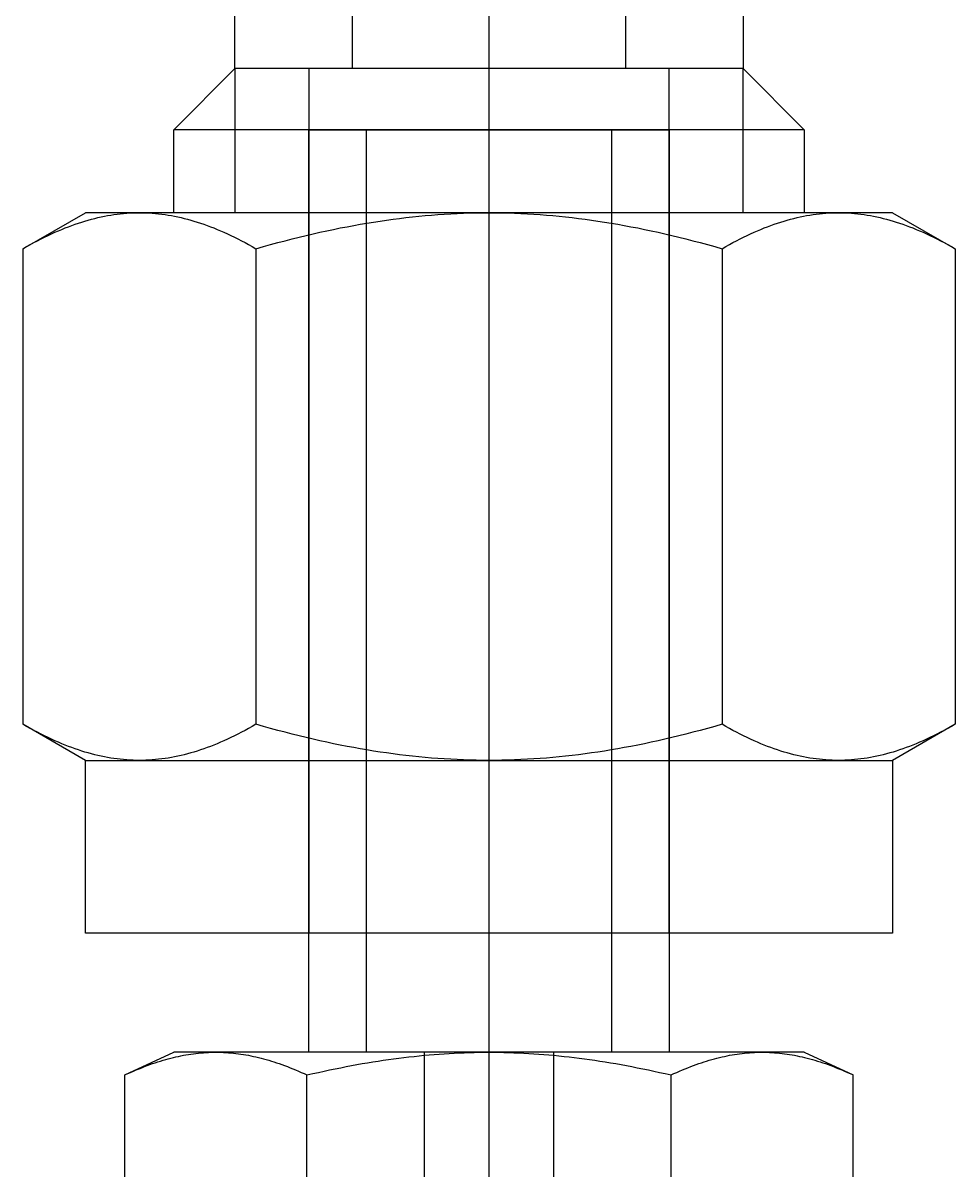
# Model space of a CAD drawing. Header units: inches. Extents: x 5.3 to 31.2, y 3.7 to 34.9.
# Drawn here: x 16.179 to 16.825, y 24.92 to 25.716 of the extents above; entities that cross this region are included whole.
import ezdxf

# ---------------------------------------------------------------- set-up
doc = ezdxf.new("R2010")
doc.units = ezdxf.units.IN
doc.header["$MEASUREMENT"] = 0
doc.linetypes.add('CENTER2', pattern=[28.575, 19.05, -3.175, 3.175, -3.175])
doc.linetypes.add('HIDDEN2', pattern=[4.7625, 3.175, -1.5875])
for name, color, linetype in [('TRDETAIL2', 7, 'Continuous'), ('TRDETAIL3', 7, 'Continuous'), ('TRMODEL1', 7, 'Continuous'), ('TRMODEL3', 7, 'Continuous')]:
    doc.layers.add(name, color=color, linetype=linetype)

# ---------------------------------------------------------------- blocks, each defined once
blk = doc.blocks.new('SS-400-3')
at = {"layer": 'TRDETAIL2', "color": 6, "linetype": 'HIDDEN2'}
for p, q in [((-0.095, -0.46), (-0.095, -0.095)), ((0.095, -0.095), (0.095, -0.46)), ((-0.125, -1.06), (-0.125, -0.46)), ((-0.125, -0.46), (0.125, -0.46)), ((0.125, -0.46), (0.125, -1.06))]:
    blk.add_line(p, q, dxfattribs=at)
at = {"layer": 'TRDETAIL3', "color": 4, "linetype": 'CENTER2'}
blk.add_line((0, -1.06), (0, 0), dxfattribs=at)
at = {"layer": 'TRMODEL1', "color": 7, "linetype": 'Continuous'}
for p, q in [((-0.17625, -0.36), (-0.17625, -0.46)), ((0.17625, -0.46), (0.17625, -0.36)), ((-0.17625, -0.46), (-0.21875, -0.5025)), ((-0.17625, -0.46), (0.17625, -0.46)), ((0.21875, -0.5025), (0.17625, -0.46)), ((-0.21875, -0.5025), (0.21875, -0.5025)), ((-0.21875, -0.5025), (-0.21875, -0.56)), ((0.21875, -0.56), (0.21875, -0.5025)), ((-0.28, -0.56), (-0.32332, -0.58501)), ((-0.28, -0.56), (-0.24249, -0.56)), ((-0.27579, -0.56451), (-0.27803, -0.56513)), ((-0.27354, -0.56393), (-0.27579, -0.56451)), ((-0.27131, -0.56339), (-0.27354, -0.56393)), ((-0.26908, -0.56289), (-0.27131, -0.56339)), ((-0.26685, -0.56243), (-0.26908, -0.56289)), ((-0.26463, -0.56201), (-0.26685, -0.56243)), ((-0.26242, -0.56163), (-0.26463, -0.56201)), ((-0.2602, -0.56129), (-0.26242, -0.56163)), ((-0.25799, -0.56099), (-0.2602, -0.56129)), ((-0.25578, -0.56073), (-0.25799, -0.56099)), ((-0.25357, -0.56051), (-0.25578, -0.56073)), ((-0.25136, -0.56032), (-0.25357, -0.56051)), ((-0.24914, -0.56018), (-0.25136, -0.56032)), ((-0.24693, -0.56008), (-0.24914, -0.56018)), ((-0.24471, -0.56002), (-0.24693, -0.56008)), ((-0.24249, -0.56), (-0.24471, -0.56002)), ((-0.24026, -0.56002), (-0.24249, -0.56)), ((-0.24249, -0.56), (0, -0.56)), ((-0.23805, -0.56008), (-0.24026, -0.56002)), ((-0.23583, -0.56018), (-0.23805, -0.56008)), ((-0.23362, -0.56032), (-0.23583, -0.56018)), ((-0.23141, -0.56051), (-0.23362, -0.56032)), ((-0.22919, -0.56073), (-0.23141, -0.56051)), ((-0.22698, -0.56099), (-0.22919, -0.56073)), ((-0.22477, -0.56129), (-0.22698, -0.56099)), ((-0.22256, -0.56163), (-0.22477, -0.56129)), ((-0.22034, -0.56201), (-0.22256, -0.56163)), ((-0.21812, -0.56243), (-0.22034, -0.56201)), ((-0.2159, -0.56289), (-0.21812, -0.56243)), ((-0.21367, -0.56339), (-0.2159, -0.56289)), ((-0.21143, -0.56393), (-0.21367, -0.56339)), ((-0.20919, -0.56451), (-0.21143, -0.56393)), ((-0.20694, -0.56513), (-0.20919, -0.56451)), ((-0.0666, -0.56451), (-0.07109, -0.56513)), ((-0.06211, -0.56393), (-0.0666, -0.56451)), ((-0.05764, -0.56339), (-0.06211, -0.56393)), ((-0.05318, -0.56289), (-0.05764, -0.56339)), ((-0.04874, -0.56243), (-0.05318, -0.56289)), ((-0.0443, -0.56201), (-0.04874, -0.56243)), ((-0.03986, -0.56163), (-0.0443, -0.56201)), ((-0.03543, -0.56129), (-0.03986, -0.56163)), ((-0.03101, -0.56099), (-0.03543, -0.56129)), ((-0.02659, -0.56073), (-0.03101, -0.56099)), ((-0.02216, -0.56051), (-0.02659, -0.56073)), ((-0.01774, -0.56032), (-0.02216, -0.56051)), ((-0.01331, -0.56018), (-0.01774, -0.56032)), ((-0.00888, -0.56008), (-0.01331, -0.56018)), ((-0.00445, -0.56002), (-0.00888, -0.56008)), ((0, -0.56), (-0.00445, -0.56002)), ((0, -0.56), (0.24249, -0.56)), ((0.00445, -0.56002), (0, -0.56)), ((0.00888, -0.56008), (0.00445, -0.56002)), ((0.01331, -0.56018), (0.00888, -0.56008)), ((0.01774, -0.56032), (0.01331, -0.56018)), ((0.02216, -0.56051), (0.01774, -0.56032)), ((0.02659, -0.56073), (0.02216, -0.56051)), ((0.03101, -0.56099), (0.02659, -0.56073)), ((0.03543, -0.56129), (0.03101, -0.56099)), ((0.03986, -0.56163), (0.03543, -0.56129)), ((0.0443, -0.56201), (0.03986, -0.56163)), ((0.04874, -0.56243), (0.0443, -0.56201)), ((0.05318, -0.56289), (0.04874, -0.56243)), ((0.05764, -0.56339), (0.05318, -0.56289)), ((0.06211, -0.56393), (0.05764, -0.56339)), ((0.0666, -0.56451), (0.06211, -0.56393)), ((0.07109, -0.56513), (0.0666, -0.56451)), ((0.20919, -0.56451), (0.20694, -0.56513)), ((0.21143, -0.56393), (0.20919, -0.56451)), ((0.21367, -0.56339), (0.21143, -0.56393)), ((0.2159, -0.56289), (0.21367, -0.56339)), ((0.21812, -0.56243), (0.2159, -0.56289)), ((0.22034, -0.56201), (0.21812, -0.56243)), ((0.22256, -0.56163), (0.22034, -0.56201)), ((0.22477, -0.56129), (0.22256, -0.56163)), ((0.22698, -0.56099), (0.22477, -0.56129)), ((0.22919, -0.56073), (0.22698, -0.56099)), ((0.23141, -0.56051), (0.22919, -0.56073)), ((0.23362, -0.56032), (0.23141, -0.56051)), ((0.23583, -0.56018), (0.23362, -0.56032)), ((0.23805, -0.56008), (0.23583, -0.56018)), ((0.24026, -0.56002), (0.23805, -0.56008)), ((0.24249, -0.56), (0.24026, -0.56002)), ((0.24471, -0.56002), (0.24249, -0.56)), ((0.24249, -0.56), (0.28, -0.56)), ((0.24693, -0.56008), (0.24471, -0.56002)), ((0.24914, -0.56018), (0.24693, -0.56008)), ((0.25136, -0.56032), (0.24914, -0.56018)), ((0.25357, -0.56051), (0.25136, -0.56032)), ((0.25578, -0.56073), (0.25357, -0.56051)), ((0.25799, -0.56099), (0.25578, -0.56073)), ((0.2602, -0.56129), (0.25799, -0.56099)), ((0.26242, -0.56163), (0.2602, -0.56129)), ((0.26463, -0.56201), (0.26242, -0.56163)), ((0.26685, -0.56243), (0.26463, -0.56201)), ((0.26908, -0.56289), (0.26685, -0.56243)), ((0.27131, -0.56339), (0.26908, -0.56289)), ((0.27354, -0.56393), (0.27131, -0.56339)), ((0.27579, -0.56451), (0.27354, -0.56393)), ((0.27803, -0.56513), (0.27579, -0.56451)), ((0.32332, -0.58501), (0.28, -0.56)), ((-0.29875, -0.57256), (-0.30112, -0.5736)), ((-0.29639, -0.57157), (-0.29875, -0.57256)), ((-0.29406, -0.57062), (-0.29639, -0.57157)), ((-0.29173, -0.56971), (-0.29406, -0.57062)), ((-0.28942, -0.56884), (-0.29173, -0.56971)), ((-0.28712, -0.56802), (-0.28942, -0.56884)), ((-0.28483, -0.56723), (-0.28712, -0.56802)), ((-0.28256, -0.56649), (-0.28483, -0.56723)), ((-0.28029, -0.56579), (-0.28256, -0.56649)), ((-0.27803, -0.56513), (-0.28029, -0.56579)), ((-0.20468, -0.56579), (-0.20694, -0.56513)), ((-0.20242, -0.56649), (-0.20468, -0.56579)), ((-0.20014, -0.56723), (-0.20242, -0.56649)), ((-0.19785, -0.56802), (-0.20014, -0.56723)), ((-0.19555, -0.56884), (-0.19785, -0.56802)), ((-0.19324, -0.56971), (-0.19555, -0.56884)), ((-0.19092, -0.57062), (-0.19324, -0.56971)), ((-0.18858, -0.57157), (-0.19092, -0.57062)), ((-0.18623, -0.57256), (-0.18858, -0.57157)), ((-0.18386, -0.5736), (-0.18623, -0.57256)), ((-0.11252, -0.57256), (-0.11726, -0.5736)), ((-0.10781, -0.57157), (-0.11252, -0.57256)), ((-0.10314, -0.57062), (-0.10781, -0.57157)), ((-0.09849, -0.56971), (-0.10314, -0.57062)), ((-0.09387, -0.56884), (-0.09849, -0.56971)), ((-0.08927, -0.56802), (-0.09387, -0.56884)), ((-0.08469, -0.56723), (-0.08927, -0.56802)), ((-0.08014, -0.56649), (-0.08469, -0.56723)), ((-0.07561, -0.56579), (-0.08014, -0.56649)), ((-0.07109, -0.56513), (-0.07561, -0.56579)), ((0.07561, -0.56579), (0.07109, -0.56513)), ((0.08014, -0.56649), (0.07561, -0.56579)), ((0.08469, -0.56723), (0.08014, -0.56649)), ((0.08927, -0.56802), (0.08469, -0.56723)), ((0.09387, -0.56884), (0.08927, -0.56802)), ((0.09849, -0.56971), (0.09387, -0.56884)), ((0.10314, -0.57062), (0.09849, -0.56971)), ((0.10781, -0.57157), (0.10314, -0.57062)), ((0.11252, -0.57256), (0.10781, -0.57157)), ((0.11726, -0.5736), (0.11252, -0.57256)), ((0.18623, -0.57256), (0.18386, -0.5736)), ((0.18858, -0.57157), (0.18623, -0.57256)), ((0.19092, -0.57062), (0.18858, -0.57157)), ((0.19324, -0.56971), (0.19092, -0.57062)), ((0.19555, -0.56884), (0.19324, -0.56971)), ((0.19785, -0.56802), (0.19555, -0.56884)), ((0.20014, -0.56723), (0.19785, -0.56802)), ((0.20242, -0.56649), (0.20014, -0.56723)), ((0.20468, -0.56579), (0.20242, -0.56649)), ((0.20694, -0.56513), (0.20468, -0.56579)), ((0.28029, -0.56579), (0.27803, -0.56513)), ((0.28256, -0.56649), (0.28029, -0.56579)), ((0.28483, -0.56723), (0.28256, -0.56649)), ((0.28712, -0.56802), (0.28483, -0.56723)), ((0.28942, -0.56884), (0.28712, -0.56802)), ((0.29173, -0.56971), (0.28942, -0.56884)), ((0.29406, -0.57062), (0.29173, -0.56971)), ((0.29639, -0.57157), (0.29406, -0.57062)), ((0.29875, -0.57256), (0.29639, -0.57157)), ((0.30112, -0.5736), (0.29875, -0.57256)), ((-0.31572, -0.58078), (-0.31823, -0.58214)), ((-0.31324, -0.57947), (-0.31572, -0.58078)), ((-0.31077, -0.5782), (-0.31324, -0.57947)), ((-0.30833, -0.57699), (-0.31077, -0.5782)), ((-0.30591, -0.57581), (-0.30833, -0.57699)), ((-0.3035, -0.57469), (-0.30591, -0.57581)), ((-0.30112, -0.5736), (-0.3035, -0.57469)), ((-0.18147, -0.57469), (-0.18386, -0.5736)), ((-0.17907, -0.57581), (-0.18147, -0.57469)), ((-0.17664, -0.57699), (-0.17907, -0.57581)), ((-0.1742, -0.5782), (-0.17664, -0.57699)), ((-0.17174, -0.57947), (-0.1742, -0.5782)), ((-0.16925, -0.58078), (-0.17174, -0.57947)), ((-0.16675, -0.58214), (-0.16925, -0.58078)), ((-0.14647, -0.58078), (-0.15148, -0.58214)), ((-0.1415, -0.57947), (-0.14647, -0.58078)), ((-0.13657, -0.5782), (-0.1415, -0.57947)), ((-0.13169, -0.57699), (-0.13657, -0.5782)), ((-0.12684, -0.57581), (-0.13169, -0.57699)), ((-0.12203, -0.57469), (-0.12684, -0.57581)), ((-0.11726, -0.5736), (-0.12203, -0.57469)), ((0.12203, -0.57469), (0.11726, -0.5736)), ((0.12684, -0.57581), (0.12203, -0.57469)), ((0.13169, -0.57699), (0.12684, -0.57581)), ((0.13657, -0.5782), (0.13169, -0.57699)), ((0.1415, -0.57947), (0.13657, -0.5782)), ((0.14647, -0.58078), (0.1415, -0.57947)), ((0.15148, -0.58214), (0.14647, -0.58078)), ((0.16925, -0.58078), (0.16675, -0.58214)), ((0.17174, -0.57947), (0.16925, -0.58078)), ((0.1742, -0.5782), (0.17174, -0.57947)), ((0.17664, -0.57699), (0.1742, -0.5782)), ((0.17907, -0.57581), (0.17664, -0.57699)), ((0.18147, -0.57469), (0.17907, -0.57581)), ((0.18386, -0.5736), (0.18147, -0.57469)), ((0.3035, -0.57469), (0.30112, -0.5736)), ((0.30591, -0.57581), (0.3035, -0.57469)), ((0.30833, -0.57699), (0.30591, -0.57581)), ((0.31077, -0.5782), (0.30833, -0.57699)), ((0.31324, -0.57947), (0.31077, -0.5782)), ((0.31572, -0.58078), (0.31324, -0.57947)), ((0.31823, -0.58214), (0.31572, -0.58078)), ((-0.32076, -0.58355), (-0.32332, -0.58501)), ((-0.32332, -0.58501), (-0.32332, -0.91499)), ((-0.31823, -0.58214), (-0.32076, -0.58355)), ((-0.16421, -0.58355), (-0.16675, -0.58214)), ((-0.16166, -0.58501), (-0.16421, -0.58355)), ((-0.15655, -0.58355), (-0.16166, -0.58501)), ((-0.16166, -0.58501), (-0.16166, -0.91499)), ((-0.15148, -0.58214), (-0.15655, -0.58355)), ((0.15655, -0.58355), (0.15148, -0.58214)), ((0.16166, -0.58501), (0.15655, -0.58355)), ((0.16421, -0.58355), (0.16166, -0.58501)), ((0.16166, -0.58501), (0.16166, -0.91499)), ((0.16675, -0.58214), (0.16421, -0.58355)), ((0.32076, -0.58355), (0.31823, -0.58214)), ((0.32332, -0.58501), (0.32076, -0.58355)), ((0.32332, -0.58501), (0.32332, -0.91499)), ((-0.32332, -0.91499), (-0.32076, -0.91645)), ((-0.32332, -0.91499), (-0.28, -0.94)), ((-0.16421, -0.91645), (-0.16166, -0.91499)), ((-0.16166, -0.91499), (-0.15655, -0.91645)), ((0.15655, -0.91645), (0.16166, -0.91499)), ((0.16166, -0.91499), (0.16421, -0.91645)), ((0.28, -0.94), (0.32332, -0.91499)), ((0.32076, -0.91645), (0.32332, -0.91499)), ((-0.32076, -0.91645), (-0.31823, -0.91786)), ((-0.31823, -0.91786), (-0.31572, -0.91922)), ((-0.31572, -0.91922), (-0.31324, -0.92053)), ((-0.31324, -0.92053), (-0.31077, -0.9218)), ((-0.31077, -0.9218), (-0.30833, -0.92301)), ((-0.30833, -0.92301), (-0.30591, -0.92419)), ((-0.17907, -0.92419), (-0.17664, -0.92301)), ((-0.17664, -0.92301), (-0.1742, -0.9218)), ((-0.1742, -0.9218), (-0.17174, -0.92053)), ((-0.17174, -0.92053), (-0.16925, -0.91922)), ((-0.16925, -0.91922), (-0.16675, -0.91786)), ((-0.16675, -0.91786), (-0.16421, -0.91645)), ((-0.15655, -0.91645), (-0.15148, -0.91786)), ((-0.15148, -0.91786), (-0.14647, -0.91922)), ((-0.14647, -0.91922), (-0.1415, -0.92053)), ((-0.1415, -0.92053), (-0.13657, -0.9218)), ((-0.13657, -0.9218), (-0.13169, -0.92301)), ((-0.13169, -0.92301), (-0.12684, -0.92419)), ((0.12684, -0.92419), (0.13169, -0.92301)), ((0.13169, -0.92301), (0.13657, -0.9218)), ((0.13657, -0.9218), (0.1415, -0.92053)), ((0.1415, -0.92053), (0.14647, -0.91922)), ((0.14647, -0.91922), (0.15148, -0.91786)), ((0.15148, -0.91786), (0.15655, -0.91645)), ((0.16421, -0.91645), (0.16675, -0.91786)), ((0.16675, -0.91786), (0.16925, -0.91922)), ((0.16925, -0.91922), (0.17174, -0.92053)), ((0.17174, -0.92053), (0.1742, -0.9218)), ((0.1742, -0.9218), (0.17664, -0.92301)), ((0.17664, -0.92301), (0.17907, -0.92419)), ((0.30591, -0.92419), (0.30833, -0.92301)), ((0.30833, -0.92301), (0.31077, -0.9218)), ((0.31077, -0.9218), (0.31324, -0.92053)), ((0.31324, -0.92053), (0.31572, -0.91922)), ((0.31572, -0.91922), (0.31823, -0.91786)), ((0.31823, -0.91786), (0.32076, -0.91645)), ((-0.30591, -0.92419), (-0.3035, -0.92531)), ((-0.3035, -0.92531), (-0.30112, -0.9264)), ((-0.30112, -0.9264), (-0.29875, -0.92744)), ((-0.29875, -0.92744), (-0.29639, -0.92843)), ((-0.29639, -0.92843), (-0.29406, -0.92938)), ((-0.29406, -0.92938), (-0.29173, -0.93029)), ((-0.29173, -0.93029), (-0.28942, -0.93116)), ((-0.28942, -0.93116), (-0.28712, -0.93198)), ((-0.19785, -0.93198), (-0.19555, -0.93116)), ((-0.19555, -0.93116), (-0.19324, -0.93029)), ((-0.19324, -0.93029), (-0.19092, -0.92938)), ((-0.19092, -0.92938), (-0.18858, -0.92843)), ((-0.18858, -0.92843), (-0.18623, -0.92744)), ((-0.18623, -0.92744), (-0.18386, -0.9264)), ((-0.18386, -0.9264), (-0.18147, -0.92531)), ((-0.18147, -0.92531), (-0.17907, -0.92419)), ((-0.12684, -0.92419), (-0.12203, -0.92531)), ((-0.12203, -0.92531), (-0.11726, -0.9264)), ((-0.11726, -0.9264), (-0.11252, -0.92744)), ((-0.11252, -0.92744), (-0.10781, -0.92843)), ((-0.10781, -0.92843), (-0.10314, -0.92938)), ((-0.10314, -0.92938), (-0.09849, -0.93029)), ((-0.09849, -0.93029), (-0.09387, -0.93116)), ((-0.09387, -0.93116), (-0.08927, -0.93198)), ((0.08927, -0.93198), (0.09387, -0.93116)), ((0.09387, -0.93116), (0.09849, -0.93029)), ((0.09849, -0.93029), (0.10314, -0.92938)), ((0.10314, -0.92938), (0.10781, -0.92843)), ((0.10781, -0.92843), (0.11252, -0.92744)), ((0.11252, -0.92744), (0.11726, -0.9264)), ((0.11726, -0.9264), (0.12203, -0.92531)), ((0.12203, -0.92531), (0.12684, -0.92419)), ((0.17907, -0.92419), (0.18147, -0.92531)), ((0.18147, -0.92531), (0.18386, -0.9264)), ((0.18386, -0.9264), (0.18623, -0.92744)), ((0.18623, -0.92744), (0.18858, -0.92843)), ((0.18858, -0.92843), (0.19092, -0.92938)), ((0.19092, -0.92938), (0.19324, -0.93029)), ((0.19324, -0.93029), (0.19555, -0.93116)), ((0.19555, -0.93116), (0.19785, -0.93198)), ((0.28712, -0.93198), (0.28942, -0.93116)), ((0.28942, -0.93116), (0.29173, -0.93029)), ((0.29173, -0.93029), (0.29406, -0.92938)), ((0.29406, -0.92938), (0.29639, -0.92843)), ((0.29639, -0.92843), (0.29875, -0.92744)), ((0.29875, -0.92744), (0.30112, -0.9264)), ((0.30112, -0.9264), (0.3035, -0.92531)), ((0.3035, -0.92531), (0.30591, -0.92419)), ((-0.28712, -0.93198), (-0.28483, -0.93277)), ((-0.28483, -0.93277), (-0.28256, -0.93351)), ((-0.28256, -0.93351), (-0.28029, -0.93421)), ((-0.28029, -0.93421), (-0.27803, -0.93487)), ((-0.27803, -0.93487), (-0.27579, -0.93549)), ((-0.27579, -0.93549), (-0.27354, -0.93607)), ((-0.27354, -0.93607), (-0.27131, -0.93661)), ((-0.27131, -0.93661), (-0.26908, -0.93711)), ((-0.26908, -0.93711), (-0.26685, -0.93757)), ((-0.26685, -0.93757), (-0.26463, -0.93799)), ((-0.26463, -0.93799), (-0.26242, -0.93837)), ((-0.26242, -0.93837), (-0.2602, -0.93871)), ((-0.2602, -0.93871), (-0.25799, -0.93901)), ((-0.25799, -0.93901), (-0.25578, -0.93927)), ((-0.22919, -0.93927), (-0.22698, -0.93901)), ((-0.22698, -0.93901), (-0.22477, -0.93871)), ((-0.22477, -0.93871), (-0.22256, -0.93837)), ((-0.22256, -0.93837), (-0.22034, -0.93799)), ((-0.22034, -0.93799), (-0.21812, -0.93757)), ((-0.21812, -0.93757), (-0.2159, -0.93711)), ((-0.2159, -0.93711), (-0.21367, -0.93661)), ((-0.21367, -0.93661), (-0.21143, -0.93607)), ((-0.21143, -0.93607), (-0.20919, -0.93549)), ((-0.20919, -0.93549), (-0.20694, -0.93487)), ((-0.20694, -0.93487), (-0.20468, -0.93421)), ((-0.20468, -0.93421), (-0.20242, -0.93351)), ((-0.20242, -0.93351), (-0.20014, -0.93277)), ((-0.20014, -0.93277), (-0.19785, -0.93198)), ((-0.08927, -0.93198), (-0.08469, -0.93277)), ((-0.08469, -0.93277), (-0.08014, -0.93351)), ((-0.08014, -0.93351), (-0.07561, -0.93421)), ((-0.07561, -0.93421), (-0.07109, -0.93487)), ((-0.07109, -0.93487), (-0.0666, -0.93549)), ((-0.0666, -0.93549), (-0.06211, -0.93607)), ((-0.06211, -0.93607), (-0.05764, -0.93661)), ((-0.05764, -0.93661), (-0.05318, -0.93711)), ((-0.05318, -0.93711), (-0.04874, -0.93757)), ((-0.04874, -0.93757), (-0.0443, -0.93799)), ((-0.0443, -0.93799), (-0.03986, -0.93837)), ((-0.03986, -0.93837), (-0.03543, -0.93871)), ((-0.03543, -0.93871), (-0.03101, -0.93901)), ((-0.03101, -0.93901), (-0.02659, -0.93927)), ((0.02659, -0.93927), (0.03101, -0.93901)), ((0.03101, -0.93901), (0.03543, -0.93871)), ((0.03543, -0.93871), (0.03986, -0.93837)), ((0.03986, -0.93837), (0.0443, -0.93799)), ((0.0443, -0.93799), (0.04874, -0.93757)), ((0.04874, -0.93757), (0.05318, -0.93711)), ((0.05318, -0.93711), (0.05764, -0.93661)), ((0.05764, -0.93661), (0.06211, -0.93607)), ((0.06211, -0.93607), (0.0666, -0.93549)), ((0.0666, -0.93549), (0.07109, -0.93487)), ((0.07109, -0.93487), (0.07561, -0.93421)), ((0.07561, -0.93421), (0.08014, -0.93351)), ((0.08014, -0.93351), (0.08469, -0.93277)), ((0.08469, -0.93277), (0.08927, -0.93198)), ((0.19785, -0.93198), (0.20014, -0.93277)), ((0.20014, -0.93277), (0.20242, -0.93351)), ((0.20242, -0.93351), (0.20468, -0.93421)), ((0.20468, -0.93421), (0.20694, -0.93487)), ((0.20694, -0.93487), (0.20919, -0.93549)), ((0.20919, -0.93549), (0.21143, -0.93607)), ((0.21143, -0.93607), (0.21367, -0.93661)), ((0.21367, -0.93661), (0.2159, -0.93711)), ((0.2159, -0.93711), (0.21812, -0.93757)), ((0.21812, -0.93757), (0.22034, -0.93799)), ((0.22034, -0.93799), (0.22256, -0.93837)), ((0.22256, -0.93837), (0.22477, -0.93871)), ((0.22477, -0.93871), (0.22698, -0.93901)), ((0.22698, -0.93901), (0.22919, -0.93927)), ((0.25578, -0.93927), (0.25799, -0.93901)), ((0.25799, -0.93901), (0.2602, -0.93871)), ((0.2602, -0.93871), (0.26242, -0.93837)), ((0.26242, -0.93837), (0.26463, -0.93799)), ((0.26463, -0.93799), (0.26685, -0.93757)), ((0.26685, -0.93757), (0.26908, -0.93711)), ((0.26908, -0.93711), (0.27131, -0.93661)), ((0.27131, -0.93661), (0.27354, -0.93607)), ((0.27354, -0.93607), (0.27579, -0.93549)), ((0.27579, -0.93549), (0.27803, -0.93487)), ((0.27803, -0.93487), (0.28029, -0.93421)), ((0.28029, -0.93421), (0.28256, -0.93351)), ((0.28256, -0.93351), (0.28483, -0.93277)), ((0.28483, -0.93277), (0.28712, -0.93198)), ((-0.24249, -0.94), (-0.28, -0.94)), ((-0.28, -0.94), (-0.28, -1.06)), ((-0.25578, -0.93927), (-0.25357, -0.93949)), ((-0.25357, -0.93949), (-0.25136, -0.93968)), ((-0.25136, -0.93968), (-0.24914, -0.93982)), ((-0.24914, -0.93982), (-0.24693, -0.93992)), ((-0.24693, -0.93992), (-0.24471, -0.93998)), ((-0.24471, -0.93998), (-0.24249, -0.94)), ((-0.24249, -0.94), (-0.24026, -0.93998)), ((0, -0.94), (-0.24249, -0.94)), ((-0.24026, -0.93998), (-0.23805, -0.93992)), ((-0.23805, -0.93992), (-0.23583, -0.93982)), ((-0.23583, -0.93982), (-0.23362, -0.93968)), ((-0.23362, -0.93968), (-0.23141, -0.93949)), ((-0.23141, -0.93949), (-0.22919, -0.93927)), ((-0.02659, -0.93927), (-0.02216, -0.93949)), ((-0.02216, -0.93949), (-0.01774, -0.93968)), ((-0.01774, -0.93968), (-0.01331, -0.93982)), ((-0.01331, -0.93982), (-0.00888, -0.93992)), ((-0.00888, -0.93992), (-0.00445, -0.93998)), ((-0.00445, -0.93998), (0, -0.94)), ((0, -0.94), (0.00445, -0.93998)), ((0.24249, -0.94), (0, -0.94)), ((0.00445, -0.93998), (0.00888, -0.93992)), ((0.00888, -0.93992), (0.01331, -0.93982)), ((0.01331, -0.93982), (0.01774, -0.93968)), ((0.01774, -0.93968), (0.02216, -0.93949)), ((0.02216, -0.93949), (0.02659, -0.93927)), ((0.22919, -0.93927), (0.23141, -0.93949)), ((0.23141, -0.93949), (0.23362, -0.93968)), ((0.23362, -0.93968), (0.23583, -0.93982)), ((0.23583, -0.93982), (0.23805, -0.93992)), ((0.23805, -0.93992), (0.24026, -0.93998)), ((0.24026, -0.93998), (0.24249, -0.94)), ((0.24249, -0.94), (0.24471, -0.93998)), ((0.28, -0.94), (0.24249, -0.94)), ((0.24471, -0.93998), (0.24693, -0.93992)), ((0.24693, -0.93992), (0.24914, -0.93982)), ((0.24914, -0.93982), (0.25136, -0.93968)), ((0.25136, -0.93968), (0.25357, -0.93949)), ((0.25357, -0.93949), (0.25578, -0.93927)), ((0.28, -1.06), (0.28, -0.94)), ((-0.28, -1.06), (0.28, -1.06))]:
    blk.add_line(p, q, dxfattribs=at)
at = {"layer": 'TRMODEL3', "color": 1, "linetype": 'Continuous'}
for p, q in [((-0.17625, -0.56), (-0.17625, -0.46)), ((0.17625, -0.46), (0.17625, -0.56))]:
    blk.add_line(p, q, dxfattribs=at)
blk = doc.blocks.new('SS-200-R-4')
at = {"layer": 'TRDETAIL2', "color": 6, "linetype": 'HIDDEN2'}
for p, q in [((0, 0.085), (-0.64, 0.085)), ((-0.64, 0.085), (-0.64, -0.085)), ((-0.92, 0.045), (-0.64, 0.045)), ((-0.64, -0.045), (-0.92, -0.045)), ((-0.64, -0.085), (0, -0.085))]:
    blk.add_line(p, q, dxfattribs=at)
at = {"layer": 'TRDETAIL3', "color": 4, "linetype": 'CENTER2'}
blk.add_line((-1.42, 0), (0, 0), dxfattribs=at)
at = {"layer": 'TRMODEL1', "color": 7, "linetype": 'Continuous'}
for p, q in [((-0.80422, 0.25259), (-0.65578, 0.25259)), ((-0.65486, 0.25059), (-0.65578, 0.25259)), ((-0.64, 0.21875), (-0.65578, 0.25259)), ((-0.65397, 0.24862), (-0.65486, 0.25059)), ((-0.65311, 0.24666), (-0.65397, 0.24862)), ((-0.65229, 0.24472), (-0.65311, 0.24666)), ((-0.65149, 0.24279), (-0.65229, 0.24472)), ((-0.65072, 0.24088), (-0.65149, 0.24279)), ((-0.64998, 0.23899), (-0.65072, 0.24088)), ((-0.64927, 0.23711), (-0.64998, 0.23899)), ((-0.64858, 0.23525), (-0.64927, 0.23711)), ((-0.64793, 0.2334), (-0.64858, 0.23525)), ((-0.6473, 0.23156), (-0.64793, 0.2334)), ((-0.6467, 0.22973), (-0.6473, 0.23156)), ((-0.64613, 0.22791), (-0.6467, 0.22973)), ((-0.64558, 0.22611), (-0.64613, 0.22791)), ((-0.64506, 0.22431), (-0.64558, 0.22611)), ((-0.64456, 0.22253), (-0.64506, 0.22431)), ((-0.6441, 0.22075), (-0.64456, 0.22253)), ((-0.64365, 0.21898), (-0.6441, 0.22075)), ((-0.64324, 0.21721), (-0.64365, 0.21898)), ((-0.64285, 0.21546), (-0.64324, 0.21721)), ((-0.64248, 0.21371), (-0.64285, 0.21546)), ((-0.64, 0.21875), (-0.64, 0.18944)), ((-0.64214, 0.21196), (-0.64248, 0.21371)), ((-0.64182, 0.21022), (-0.64214, 0.21196)), ((-0.64153, 0.20848), (-0.64182, 0.21022)), ((-0.64127, 0.20675), (-0.64153, 0.20848)), ((-0.64103, 0.20501), (-0.64127, 0.20675)), ((-0.64081, 0.20328), (-0.64103, 0.20501)), ((-0.64062, 0.20156), (-0.64081, 0.20328)), ((-0.64046, 0.19983), (-0.64062, 0.20156)), ((-0.64032, 0.1981), (-0.64046, 0.19983)), ((-0.6402, 0.19637), (-0.64032, 0.1981)), ((-0.64012, 0.19464), (-0.6402, 0.19637)), ((-0.64005, 0.19291), (-0.64012, 0.19464)), ((-0.64001, 0.19118), (-0.64005, 0.19291)), ((-0.64, 0.18944), (-0.64001, 0.19118)), ((-0.6402, 0.18251), (-0.64012, 0.18424)), ((-0.64012, 0.18424), (-0.64005, 0.18597)), ((-0.64005, 0.18597), (-0.64001, 0.18771)), ((-0.64001, 0.18771), (-0.64, 0.18944)), ((-0.64, 0.18944), (-0.64, 0)), ((-0.64103, 0.17387), (-0.64081, 0.1756)), ((-0.64081, 0.1756), (-0.64062, 0.17733)), ((-0.64062, 0.17733), (-0.64046, 0.17906)), ((-0.64046, 0.17906), (-0.64032, 0.18079)), ((-0.64032, 0.18079), (-0.6402, 0.18251)), ((-0.64214, 0.16693), (-0.64182, 0.16867)), ((-0.64182, 0.16867), (-0.64153, 0.17041)), ((-0.64153, 0.17041), (-0.64127, 0.17214)), ((-0.64127, 0.17214), (-0.64103, 0.17387)), ((-0.6441, 0.15814), (-0.64365, 0.15991)), ((-0.64365, 0.15991), (-0.64324, 0.16167)), ((-0.64324, 0.16167), (-0.64285, 0.16343)), ((-0.64285, 0.16343), (-0.64248, 0.16518)), ((-0.64248, 0.16518), (-0.64214, 0.16693)), ((-0.64613, 0.15097), (-0.64558, 0.15278)), ((-0.64558, 0.15278), (-0.64506, 0.15457)), ((-0.64506, 0.15457), (-0.64456, 0.15636)), ((-0.64456, 0.15636), (-0.6441, 0.15814)), ((-0.64927, 0.14177), (-0.64858, 0.14364)), ((-0.64858, 0.14364), (-0.64793, 0.14549)), ((-0.64793, 0.14549), (-0.6473, 0.14733)), ((-0.6473, 0.14733), (-0.6467, 0.14916)), ((-0.6467, 0.14916), (-0.64613, 0.15097)), ((-0.65229, 0.13417), (-0.65149, 0.1361)), ((-0.65149, 0.1361), (-0.65072, 0.138)), ((-0.65072, 0.138), (-0.64998, 0.1399)), ((-0.64998, 0.1399), (-0.64927, 0.14177)), ((-0.65578, 0.1263), (-0.65486, 0.12829)), ((-0.65486, 0.12829), (-0.65397, 0.13027)), ((-0.65397, 0.13027), (-0.65311, 0.13223)), ((-0.65311, 0.13223), (-0.65229, 0.13417)), ((-0.80422, 0.1263), (-0.65578, 0.1263)), ((-0.65486, 0.1223), (-0.65578, 0.1263)), ((-0.65397, 0.11835), (-0.65486, 0.1223)), ((0, 0.125), (-0.64, 0.125)), ((0, -0.125), (0, 0.125)), ((-0.65311, 0.11443), (-0.65397, 0.11835)), ((-0.65229, 0.11054), (-0.65311, 0.11443)), ((-0.65149, 0.1067), (-0.65229, 0.11054)), ((-0.65072, 0.10288), (-0.65149, 0.1067)), ((-0.64998, 0.09909), (-0.65072, 0.10288)), ((-0.64927, 0.09534), (-0.64998, 0.09909)), ((-0.64858, 0.09161), (-0.64927, 0.09534)), ((-0.64793, 0.08791), (-0.64858, 0.09161)), ((-0.6473, 0.08423), (-0.64793, 0.08791)), ((-0.6467, 0.08058), (-0.6473, 0.08423)), ((-0.64613, 0.07694), (-0.6467, 0.08058)), ((-0.64558, 0.07333), (-0.64613, 0.07694)), ((-0.64506, 0.06974), (-0.64558, 0.07333)), ((-0.64456, 0.06617), (-0.64506, 0.06974)), ((-0.6441, 0.06261), (-0.64456, 0.06617)), ((-0.64365, 0.05907), (-0.6441, 0.06261)), ((-0.64324, 0.05554), (-0.64365, 0.05907)), ((-0.64285, 0.05203), (-0.64324, 0.05554)), ((-0.64248, 0.04853), (-0.64285, 0.05203)), ((-0.64214, 0.04503), (-0.64248, 0.04853)), ((-0.64182, 0.04155), (-0.64214, 0.04503)), ((-0.64153, 0.03807), (-0.64182, 0.04155)), ((-0.64127, 0.03461), (-0.64153, 0.03807)), ((-0.64103, 0.03114), (-0.64127, 0.03461)), ((-0.64081, 0.02768), (-0.64103, 0.03114)), ((-0.64062, 0.02423), (-0.64081, 0.02768)), ((-0.64046, 0.02077), (-0.64062, 0.02423)), ((-0.64032, 0.01732), (-0.64046, 0.02077)), ((-0.6402, 0.01386), (-0.64032, 0.01732)), ((-0.64012, 0.0104), (-0.6402, 0.01386)), ((-0.64005, 0.00694), (-0.64012, 0.0104)), ((-0.64001, 0.00347), (-0.64005, 0.00694)), ((-0.64, 0), (-0.64001, 0.00347)), ((-0.64001, -0.00347), (-0.64, 0)), ((-0.64, 0), (-0.64, -0.18944)), ((-0.64012, -0.0104), (-0.64005, -0.00694)), ((-0.64005, -0.00694), (-0.64001, -0.00347)), ((-0.64032, -0.01732), (-0.6402, -0.01386)), ((-0.6402, -0.01386), (-0.64012, -0.0104)), ((-0.64062, -0.02423), (-0.64046, -0.02077)), ((-0.64046, -0.02077), (-0.64032, -0.01732)), ((-0.64127, -0.03461), (-0.64103, -0.03114)), ((-0.64103, -0.03114), (-0.64081, -0.02768)), ((-0.64081, -0.02768), (-0.64062, -0.02423)), ((-0.64182, -0.04155), (-0.64153, -0.03807)), ((-0.64153, -0.03807), (-0.64127, -0.03461)), ((-0.64248, -0.04853), (-0.64214, -0.04503)), ((-0.64214, -0.04503), (-0.64182, -0.04155)), ((-0.64365, -0.05907), (-0.64324, -0.05554)), ((-0.64324, -0.05554), (-0.64285, -0.05203)), ((-0.64285, -0.05203), (-0.64248, -0.04853)), ((-0.64456, -0.06617), (-0.6441, -0.06261)), ((-0.6441, -0.06261), (-0.64365, -0.05907)), ((-0.64558, -0.07333), (-0.64506, -0.06974)), ((-0.64506, -0.06974), (-0.64456, -0.06617)), ((-0.6467, -0.08058), (-0.64613, -0.07694)), ((-0.64613, -0.07694), (-0.64558, -0.07333)), ((-0.64793, -0.08791), (-0.6473, -0.08423)), ((-0.6473, -0.08423), (-0.6467, -0.08058)), ((-0.64998, -0.09909), (-0.64927, -0.09534)), ((-0.64927, -0.09534), (-0.64858, -0.09161)), ((-0.64858, -0.09161), (-0.64793, -0.08791)), ((-0.65149, -0.1067), (-0.65072, -0.10288)), ((-0.65072, -0.10288), (-0.64998, -0.09909)), ((-0.65311, -0.11443), (-0.65229, -0.11054)), ((-0.65229, -0.11054), (-0.65149, -0.1067)), ((-0.65486, -0.1223), (-0.65397, -0.11835)), ((-0.65397, -0.11835), (-0.65311, -0.11443)), ((-0.80422, -0.1263), (-0.65578, -0.1263)), ((-0.65578, -0.1263), (-0.65486, -0.1223)), ((-0.65486, -0.12829), (-0.65578, -0.1263)), ((-0.64, -0.125), (0, -0.125)), ((-0.65397, -0.13027), (-0.65486, -0.12829)), ((-0.65311, -0.13223), (-0.65397, -0.13027)), ((-0.65229, -0.13417), (-0.65311, -0.13223)), ((-0.65149, -0.1361), (-0.65229, -0.13417)), ((-0.65072, -0.138), (-0.65149, -0.1361)), ((-0.64998, -0.1399), (-0.65072, -0.138)), ((-0.64927, -0.14177), (-0.64998, -0.1399)), ((-0.64858, -0.14364), (-0.64927, -0.14177)), ((-0.64793, -0.14549), (-0.64858, -0.14364)), ((-0.6473, -0.14733), (-0.64793, -0.14549)), ((-0.6467, -0.14916), (-0.6473, -0.14733)), ((-0.64613, -0.15097), (-0.6467, -0.14916)), ((-0.64558, -0.15278), (-0.64613, -0.15097)), ((-0.64506, -0.15457), (-0.64558, -0.15278)), ((-0.64456, -0.15636), (-0.64506, -0.15457)), ((-0.6441, -0.15814), (-0.64456, -0.15636)), ((-0.64365, -0.15991), (-0.6441, -0.15814)), ((-0.64324, -0.16167), (-0.64365, -0.15991)), ((-0.64285, -0.16343), (-0.64324, -0.16167)), ((-0.64248, -0.16518), (-0.64285, -0.16343)), ((-0.64214, -0.16693), (-0.64248, -0.16518)), ((-0.64182, -0.16867), (-0.64214, -0.16693)), ((-0.64153, -0.17041), (-0.64182, -0.16867)), ((-0.64127, -0.17214), (-0.64153, -0.17041)), ((-0.64103, -0.17387), (-0.64127, -0.17214)), ((-0.64081, -0.1756), (-0.64103, -0.17387)), ((-0.64062, -0.17733), (-0.64081, -0.1756)), ((-0.64046, -0.17906), (-0.64062, -0.17733)), ((-0.64032, -0.18079), (-0.64046, -0.17906)), ((-0.6402, -0.18251), (-0.64032, -0.18079)), ((-0.64012, -0.18424), (-0.6402, -0.18251)), ((-0.64005, -0.18597), (-0.64012, -0.18424)), ((-0.64001, -0.18771), (-0.64005, -0.18597)), ((-0.64, -0.18944), (-0.64001, -0.18771)), ((-0.64001, -0.19118), (-0.64, -0.18944)), ((-0.64, -0.18944), (-0.64, -0.21875)), ((-0.64046, -0.19983), (-0.64032, -0.1981)), ((-0.64032, -0.1981), (-0.6402, -0.19637)), ((-0.6402, -0.19637), (-0.64012, -0.19464)), ((-0.64012, -0.19464), (-0.64005, -0.19291)), ((-0.64005, -0.19291), (-0.64001, -0.19118)), ((-0.64153, -0.20848), (-0.64127, -0.20675)), ((-0.64127, -0.20675), (-0.64103, -0.20501)), ((-0.64103, -0.20501), (-0.64081, -0.20328)), ((-0.64081, -0.20328), (-0.64062, -0.20156)), ((-0.64062, -0.20156), (-0.64046, -0.19983)), ((-0.64285, -0.21546), (-0.64248, -0.21371)), ((-0.64248, -0.21371), (-0.64214, -0.21196)), ((-0.64214, -0.21196), (-0.64182, -0.21022)), ((-0.64182, -0.21022), (-0.64153, -0.20848)), ((-0.65578, -0.25259), (-0.64, -0.21875)), ((-0.64506, -0.22431), (-0.64456, -0.22253)), ((-0.64456, -0.22253), (-0.6441, -0.22075)), ((-0.6441, -0.22075), (-0.64365, -0.21898)), ((-0.64365, -0.21898), (-0.64324, -0.21721)), ((-0.64324, -0.21721), (-0.64285, -0.21546)), ((-0.6473, -0.23156), (-0.6467, -0.22973)), ((-0.6467, -0.22973), (-0.64613, -0.22791)), ((-0.64613, -0.22791), (-0.64558, -0.22611)), ((-0.64558, -0.22611), (-0.64506, -0.22431)), ((-0.64998, -0.23899), (-0.64927, -0.23711)), ((-0.64927, -0.23711), (-0.64858, -0.23525)), ((-0.64858, -0.23525), (-0.64793, -0.2334)), ((-0.64793, -0.2334), (-0.6473, -0.23156)), ((-0.65397, -0.24862), (-0.65311, -0.24666)), ((-0.65311, -0.24666), (-0.65229, -0.24472)), ((-0.65229, -0.24472), (-0.65149, -0.24279)), ((-0.65149, -0.24279), (-0.65072, -0.24088)), ((-0.65072, -0.24088), (-0.64998, -0.23899)), ((-0.80422, -0.25259), (-0.65578, -0.25259)), ((-0.65578, -0.25259), (-0.65486, -0.25059)), ((-0.65486, -0.25059), (-0.65397, -0.24862))]:
    blk.add_line(p, q, dxfattribs=at)

msp = doc.modelspace()

# ---------------------------------------------------------------- block references
at = {"linetype": 'Continuous', "xscale": -1}
msp.add_blockref('SS-400-3', (16.50188, 26.14437), dxfattribs=at)
at = {"linetype": 'Continuous', "xscale": -1, "rotation": 270}
msp.add_blockref('SS-200-R-4', (16.50188, 25.64187), dxfattribs=at)

doc.saveas('drawing.dxf')
